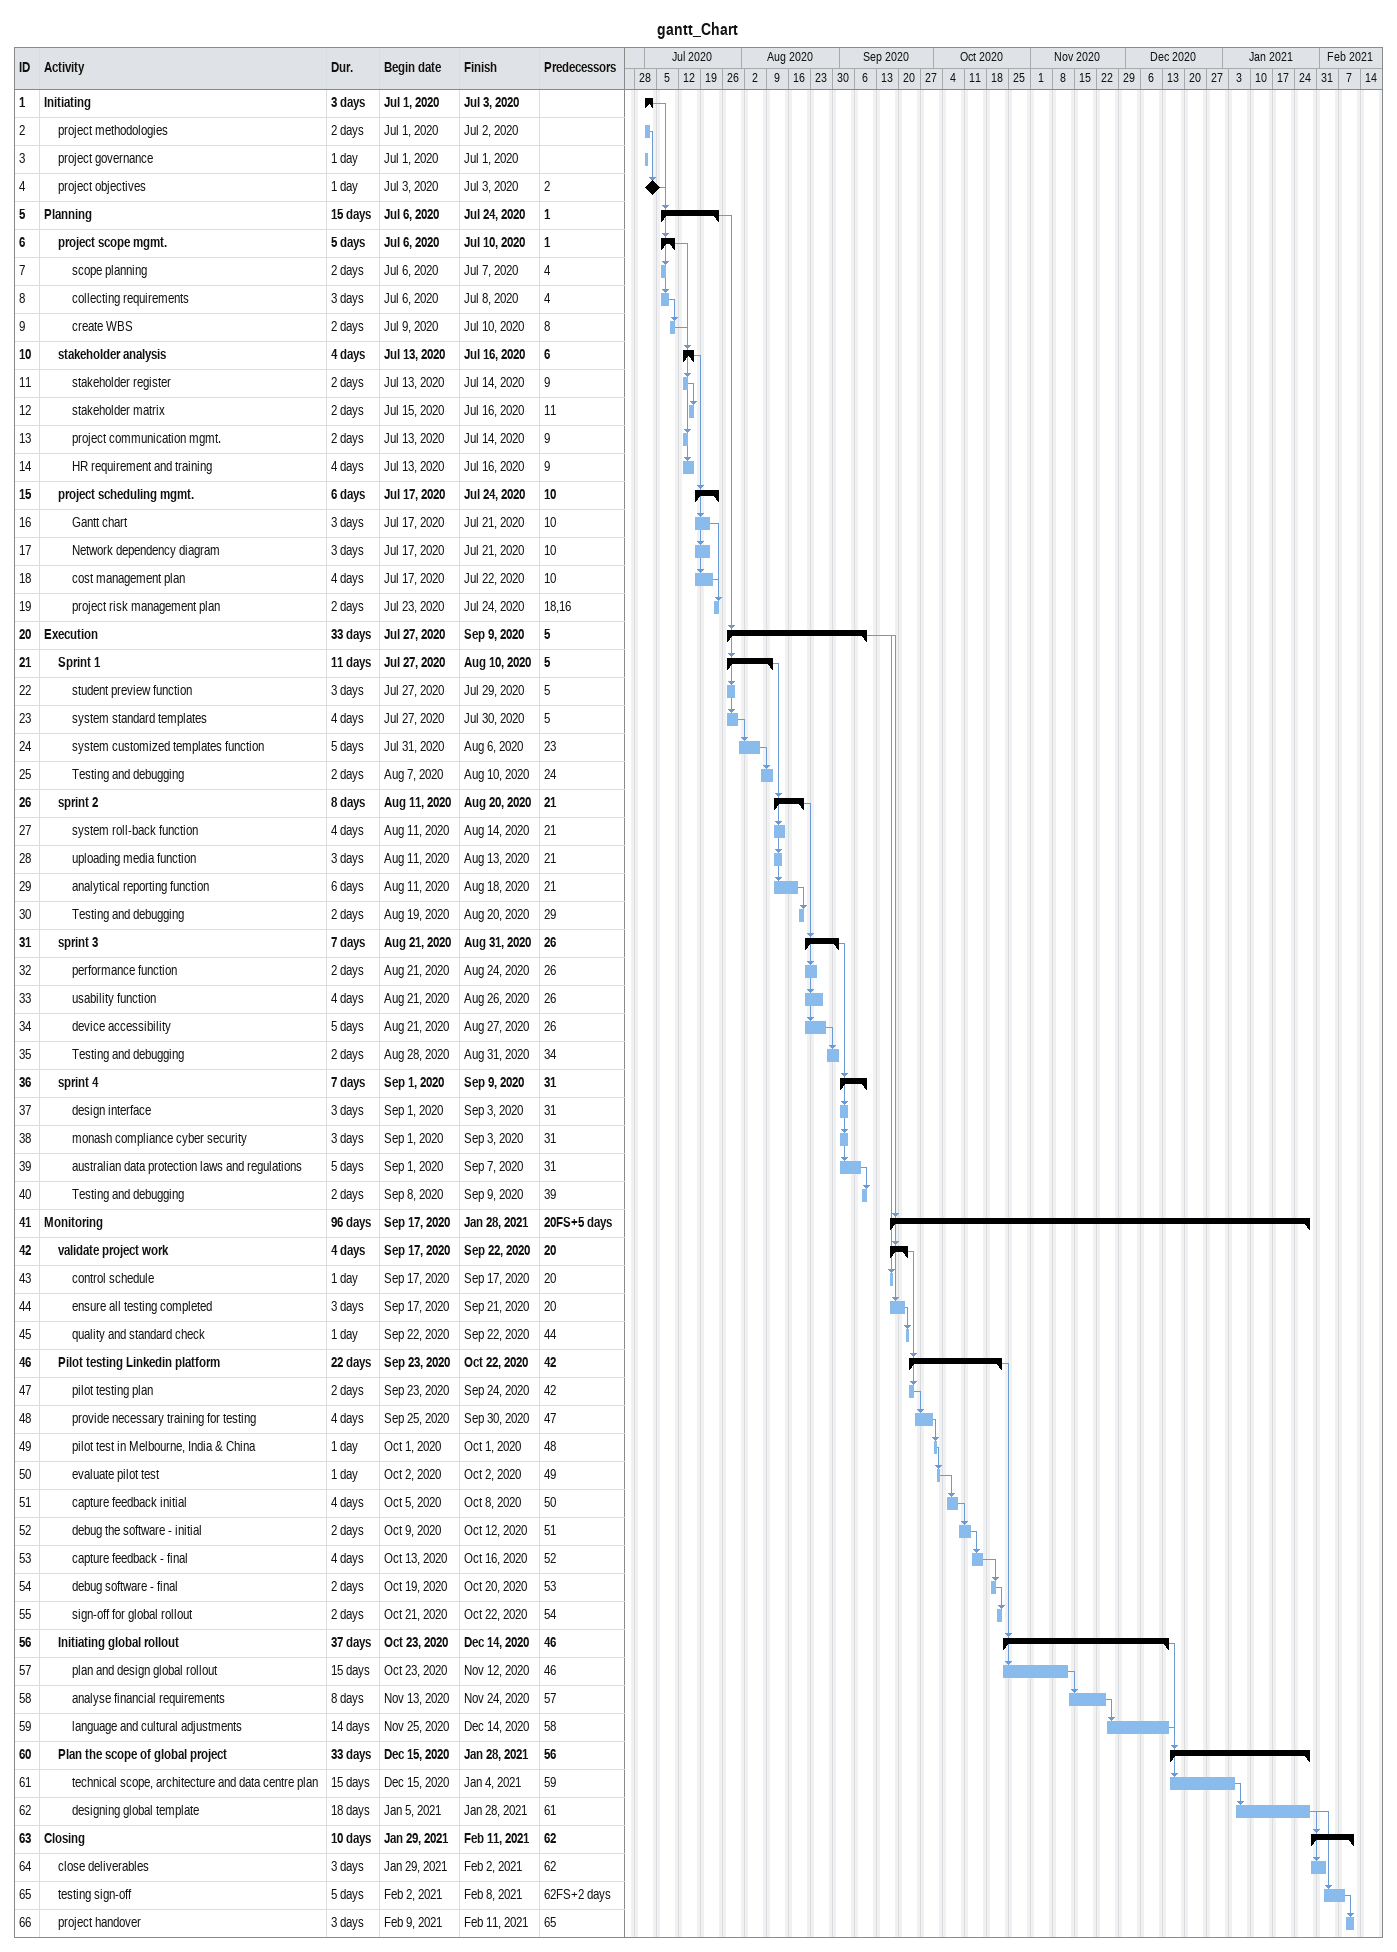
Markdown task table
gantt_Chart

| ID | Level | Task | Duration | Start | Finish | Predecessors |
|---|---|---|---|---|---|---|
| 1 | 1 | **Initiating** | 3d | 2020-07-01 | 2020-07-03 |  |
| 2 | 2 | project methodologies | 2d | 2020-07-01 | 2020-07-02 |  |
| 3 | 2 | project governance | 1d | 2020-07-01 | 2020-07-01 |  |
| 4 | 2 | project objectives | 1d | 2020-07-03 | 2020-07-03 | 2 |
| 5 | 1 | **Planning** | 15d | 2020-07-06 | 2020-07-24 | 1 |
| 6 | 2 | **project scope mgmt.** | 5d | 2020-07-06 | 2020-07-10 | 1 |
| 7 | 3 | scope planning | 2d | 2020-07-06 | 2020-07-07 | 4 |
| 8 | 3 | collecting requirements | 3d | 2020-07-06 | 2020-07-08 | 4 |
| 9 | 3 | create WBS | 2d | 2020-07-09 | 2020-07-10 | 8 |
| 10 | 2 | **stakeholder analysis** | 4d | 2020-07-13 | 2020-07-16 | 6 |
| 11 | 3 | stakeholder register | 2d | 2020-07-13 | 2020-07-14 | 9 |
| 12 | 3 | stakeholder matrix | 2d | 2020-07-15 | 2020-07-16 | 11 |
| 13 | 3 | project communication mgmt. | 2d | 2020-07-13 | 2020-07-14 | 9 |
| 14 | 3 | HR requirement and training | 4d | 2020-07-13 | 2020-07-16 | 9 |
| 15 | 2 | **project scheduling mgmt.** | 6d | 2020-07-17 | 2020-07-24 | 10 |
| 16 | 3 | Gantt chart | 3d | 2020-07-17 | 2020-07-21 | 10 |
| 17 | 3 | Network dependency diagram | 3d | 2020-07-17 | 2020-07-21 | 10 |
| 18 | 3 | cost management plan | 4d | 2020-07-17 | 2020-07-22 | 10 |
| 19 | 3 | project risk management plan | 2d | 2020-07-23 | 2020-07-24 | 18, 16 |
| 20 | 1 | **Execution** | 33d | 2020-07-27 | 2020-09-09 | 5 |
| 21 | 2 | **Sprint 1** | 11d | 2020-07-27 | 2020-08-10 | 5 |
| 22 | 3 | student preview function | 3d | 2020-07-27 | 2020-07-29 | 5 |
| 23 | 3 | system standard templates | 4d | 2020-07-27 | 2020-07-30 | 5 |
| 24 | 3 | system customized templates function | 5d | 2020-07-31 | 2020-08-06 | 23 |
| 25 | 3 | Testing and debugging | 2d | 2020-08-07 | 2020-08-10 | 24 |
| 26 | 2 | **sprint 2** | 8d | 2020-08-11 | 2020-08-20 | 21 |
| 27 | 3 | system roll-back function | 4d | 2020-08-11 | 2020-08-14 | 21 |
| 28 | 3 | uploading media function | 3d | 2020-08-11 | 2020-08-13 | 21 |
| 29 | 3 | analytical reporting function | 6d | 2020-08-11 | 2020-08-18 | 21 |
| 30 | 3 | Testing and debugging | 2d | 2020-08-19 | 2020-08-20 | 29 |
| 31 | 2 | **sprint 3** | 7d | 2020-08-21 | 2020-08-31 | 26 |
| 32 | 3 | performance function | 2d | 2020-08-21 | 2020-08-24 | 26 |
| 33 | 3 | usability function | 4d | 2020-08-21 | 2020-08-26 | 26 |
| 34 | 3 | device accessibility | 5d | 2020-08-21 | 2020-08-27 | 26 |
| 35 | 3 | Testing and debugging | 2d | 2020-08-28 | 2020-08-31 | 34 |
| 36 | 2 | **sprint 4** | 7d | 2020-09-01 | 2020-09-09 | 31 |
| 37 | 3 | design interface | 3d | 2020-09-01 | 2020-09-03 | 31 |
| 38 | 3 | monash compliance cyber security | 3d | 2020-09-01 | 2020-09-03 | 31 |
| 39 | 3 | australian data protection laws and regulations | 5d | 2020-09-01 | 2020-09-07 | 31 |
| 40 | 3 | Testing and debugging | 2d | 2020-09-08 | 2020-09-09 | 39 |
| 41 | 1 | **Monitoring** | 96d | 2020-09-17 | 2021-01-28 | 20FS+5d |
| 42 | 2 | **validate project work** | 4d | 2020-09-17 | 2020-09-22 | 20 |
| 43 | 3 | control schedule | 1d | 2020-09-17 | 2020-09-17 | 20 |
| 44 | 3 | ensure all testing completed | 3d | 2020-09-17 | 2020-09-21 | 20 |
| 45 | 3 | quality and standard check | 1d | 2020-09-22 | 2020-09-22 | 44 |
| 46 | 2 | **Pilot testing Linkedin platform** | 22d | 2020-09-23 | 2020-10-22 | 42 |
| 47 | 3 | pilot testing plan | 2d | 2020-09-23 | 2020-09-24 | 42 |
| 48 | 3 | provide necessary training for testing | 4d | 2020-09-25 | 2020-09-30 | 47 |
| 49 | 3 | pilot test in Melbourne, India & China | 1d | 2020-10-01 | 2020-10-01 | 48 |
| 50 | 3 | evaluate pilot test | 1d | 2020-10-02 | 2020-10-02 | 49 |
| 51 | 3 | capture feedback initial | 4d | 2020-10-05 | 2020-10-08 | 50 |
| 52 | 3 | debug the software - initial | 2d | 2020-10-09 | 2020-10-12 | 51 |
| 53 | 3 | capture feedback - final | 4d | 2020-10-13 | 2020-10-16 | 52 |
| 54 | 3 | debug software - final | 2d | 2020-10-19 | 2020-10-20 | 53 |
| 55 | 3 | sign-off for global rollout | 2d | 2020-10-21 | 2020-10-22 | 54 |
| 56 | 2 | **Initiating global rollout** | 37d | 2020-10-23 | 2020-12-14 | 46 |
| 57 | 3 | plan and design global rollout | 15d | 2020-10-23 | 2020-11-12 | 46 |
| 58 | 3 | analyse financial requirements | 8d | 2020-11-13 | 2020-11-24 | 57 |
| 59 | 3 | language and cultural adjustments | 14d | 2020-11-25 | 2020-12-14 | 58 |
| 60 | 2 | **Plan the scope of global project** | 33d | 2020-12-15 | 2021-01-28 | 56 |
| 61 | 3 | technical scope, architecture and data centre plan | 15d | 2020-12-15 | 2021-01-04 | 59 |
| 62 | 3 | designing global template | 18d | 2021-01-05 | 2021-01-28 | 61 |
| 63 | 1 | **Closing** | 10d | 2021-01-29 | 2021-02-11 | 62 |
| 64 | 2 | close deliverables | 3d | 2021-01-29 | 2021-02-02 | 62 |
| 65 | 2 | testing sign-off | 5d | 2021-02-02 | 2021-02-08 | 62FS+2d |
| 66 | 2 | project handover | 3d | 2021-02-09 | 2021-02-11 | 65 |
